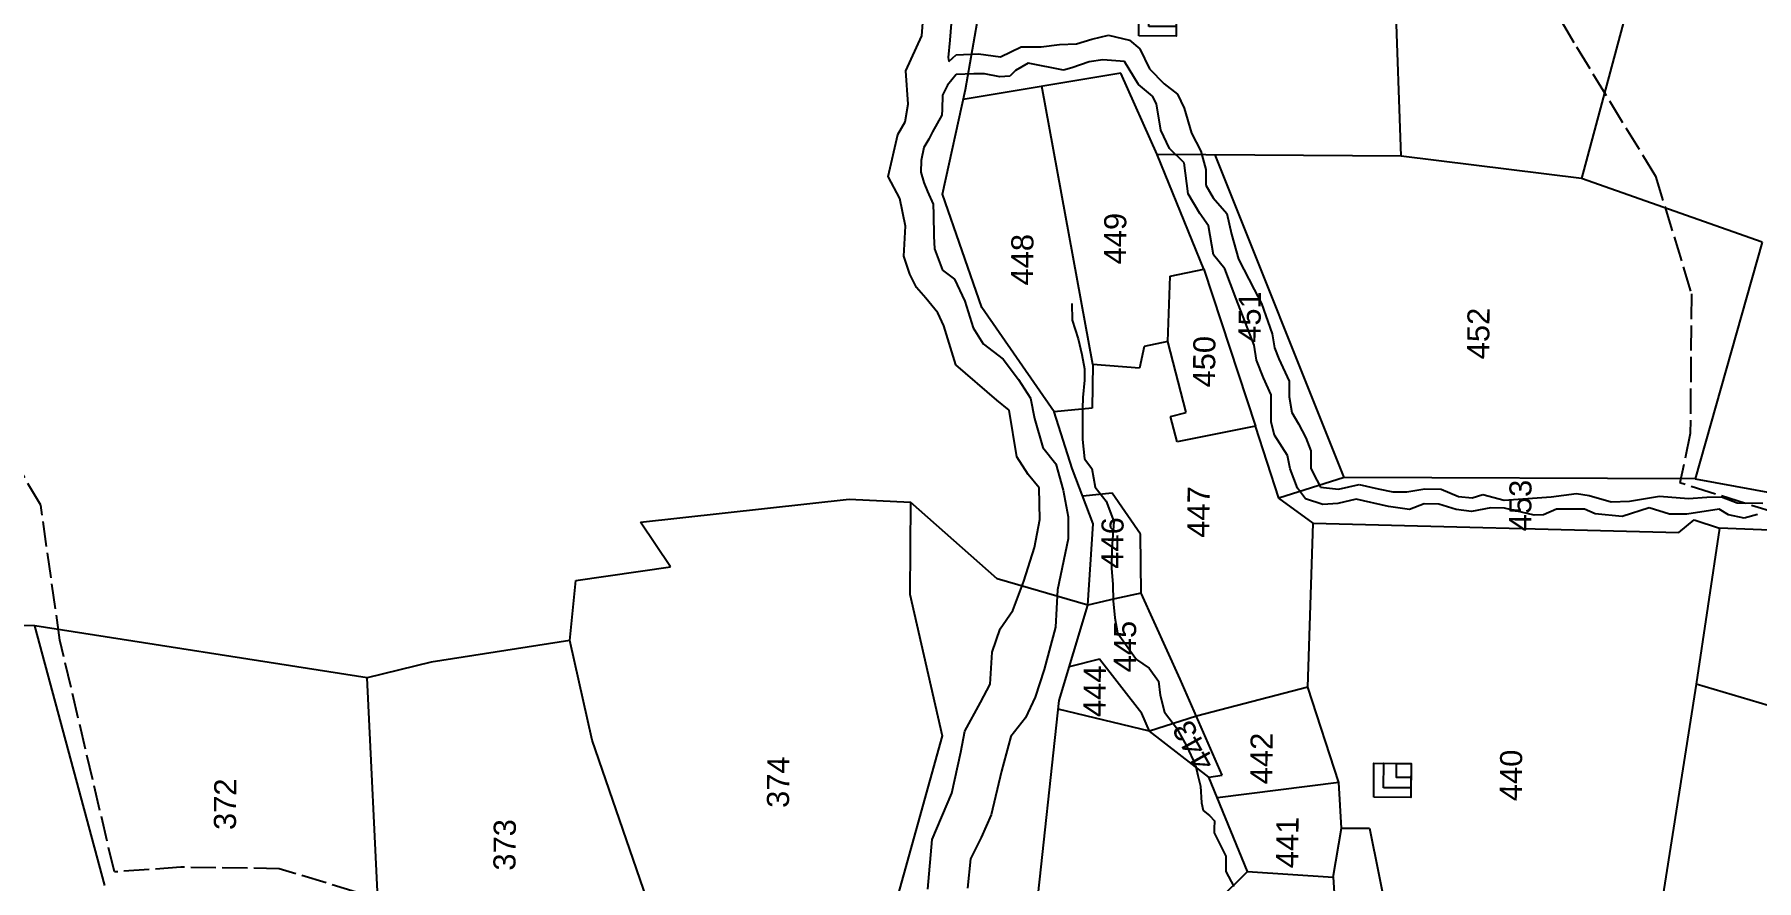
# Model space of a CAD drawing. Header units: inches. Extents: x 343459 to 349076, y 1589263 to 1597215.
# Drawn here: x 345382 to 346199, y 1593540 to 1593942 of the extents above; entities that cross this region are included whole.
import ezdxf

# ---------------------------------------------------------------- set-up
doc = ezdxf.new("R2010")
doc.units = ezdxf.units.IN
doc.header["$MEASUREMENT"] = 0
doc.linetypes.add('ACAD_ISO02W100', pattern=[15, 12, -3])
for name, color, linetype in [('CARTTRACK', 30, 'ACAD_ISO02W100'), ('NALA', 4, 'Continuous'), ('SQUAREWELL', 5, 'Continuous'), ('SURVEY_BND', 7, 'Continuous'), ('SURVEY_NO', 7, 'Continuous')]:
    doc.layers.add(name, color=color, linetype=linetype)
doc.styles.get("Standard").update_dxf_attribs({"font": 'arial.ttf'})

# ---------------------------------------------------------------- blocks, each defined once
blk = doc.blocks.new('123')
at = {"layer": 'SQUAREWELL'}
for points in [[(-3.04, 4.2), (0.8, 4.2), (0.8, 0), (-3.04, 0)], [(-1.97, 3.09), (0.8, 3.09), (0.8, 0), (-1.97, 0)], [(0.8, 0), (-0.8, 0), (-0.8, 1.65), (0.8, 1.65)]]:
    blk.add_lwpolyline(points, close=True, dxfattribs=at)

msp = doc.modelspace()

# ---------------------------------------------------------------- linework, layer by layer
at = {"layer": 'CARTTRACK'}
for p, q in [((346060.36, 1594025.47), (346113.59, 1593935.62)), ((346113.59, 1593935.62), (346151.1, 1593874.14)), ((346151.1, 1593874.14), (346168.15, 1593818.35)), ((346168.15, 1593818.35), (346167.57, 1593752.02)), ((345384.6, 1593717.99), (345338.18, 1593796.55)), ((346167.57, 1593752.02), (346162.66, 1593728.55)), ((346251.08, 1593700.79), (346162.66, 1593728.55)), ((345393.67, 1593653.81), (345384.6, 1593717.99)), ((345419.54, 1593543.75), (345393.67, 1593653.81)), ((345451.01, 1593546.02), (345419.54, 1593543.75)), ((345497.75, 1593545.32), (345451.01, 1593546.02)), ((345534.37, 1593534.18), (345497.75, 1593545.32))]:
    msp.add_line(p, q, dxfattribs=at)
at = {"layer": 'NALA'}
for p, q in [((345802.8, 1593940.78), (345803.75, 1593953.21)), ((345816.69, 1593946.64), (345816.17, 1593938.73)), ((345795.27, 1593924.22), (345802.8, 1593940.78)), ((345816.17, 1593938.73), (345815.34, 1593930.53)), ((345859.39, 1593935.61), (345868.21, 1593936.75)), ((345868.21, 1593936.75), (345876.26, 1593936.99)), ((345876.26, 1593936.99), (345883.58, 1593939.35)), ((345883.58, 1593939.35), (345891.34, 1593941.11)), ((345891.34, 1593941.11), (345901.34, 1593938.74)), ((345901.34, 1593938.74), (345906.31, 1593934.74)), ((345815.34, 1593930.53), (345815.62, 1593928.7)), ((345815.62, 1593928.7), (345819.14, 1593931.86)), ((345819.14, 1593931.86), (345829.78, 1593932.38)), ((345829.78, 1593932.38), (345840.09, 1593930.92)), ((345840.09, 1593930.92), (345850.01, 1593935.7)), ((345850.01, 1593935.7), (345859.39, 1593935.61)), ((345882.2, 1593928.55), (345873.95, 1593925.61)), ((345888.69, 1593929.44), (345882.2, 1593928.55)), ((345898.96, 1593928.71), (345888.69, 1593929.44)), ((345905.66, 1593917.73), (345898.96, 1593928.71)), ((345906.31, 1593934.74), (345910.94, 1593925.12)), ((345796.3, 1593908.42), (345795.27, 1593924.22)), ((345819.1, 1593922.43), (345814.94, 1593917.4)), ((345827.48, 1593922.83), (345819.1, 1593922.43)), ((345832.54, 1593922.78), (345827.48, 1593922.83)), ((345839.8, 1593921.45), (345832.54, 1593922.78)), ((345844.55, 1593921.73), (345839.8, 1593921.45)), ((345847.26, 1593924.4), (345844.55, 1593921.73)), ((345853.3, 1593927.83), (345847.26, 1593924.4)), ((345869.98, 1593924.54), (345853.3, 1593927.83)), ((345873.95, 1593925.61), (345869.98, 1593924.54)), ((345910.94, 1593925.12), (345917.86, 1593918.07)), ((345812.68, 1593912.67), (345812.47, 1593905.86)), ((345814.94, 1593917.4), (345812.68, 1593912.67)), ((345912.26, 1593912.13), (345905.66, 1593917.73)), ((345914.22, 1593908.53), (345912.26, 1593912.13)), ((345917.86, 1593918.07), (345924.12, 1593913.11)), ((345924.12, 1593913.11), (345927.41, 1593906.55)), ((345794.89, 1593900.03), (345796.3, 1593908.42)), ((345812.47, 1593905.86), (345812.28, 1593903.17)), ((345916.33, 1593896), (345914.22, 1593908.53)), ((345927.41, 1593906.55), (345930.8, 1593894.66)), ((345791.48, 1593894.01), (345794.89, 1593900.03)), ((345807.94, 1593895.29), (345806.17, 1593891.82)), ((345812.28, 1593903.17), (345807.94, 1593895.29)), ((345920.36, 1593887.41), (345916.33, 1593896)), ((345786.77, 1593874.06), (345791.48, 1593894.01)), ((345803.77, 1593887.89), (345802.45, 1593881.72)), ((345806.17, 1593891.82), (345803.77, 1593887.89)), ((345927.26, 1593880.54), (345920.36, 1593887.41)), ((345930.8, 1593894.66), (345935.28, 1593886.1)), ((345802.45, 1593881.72), (345802.4, 1593876.18)), ((345929.18, 1593865.8), (345927.26, 1593880.54)), ((345935.28, 1593886.1), (345937.63, 1593877.41)), ((345792.38, 1593863.59), (345786.77, 1593874.06)), ((345802.4, 1593876.18), (345803.78, 1593871.26)), ((345803.78, 1593871.26), (345805.48, 1593866.97)), ((345937.63, 1593877.41), (345937.56, 1593869.96)), ((345795.12, 1593850.46), (345792.38, 1593863.59)), ((345805.48, 1593866.97), (345808.11, 1593860.93)), ((345934.79, 1593856.41), (345929.18, 1593865.8)), ((345937.56, 1593869.96), (345941.15, 1593863.85)), ((345941.15, 1593863.85), (345947.62, 1593856.49)), ((345808.11, 1593860.93), (345808.39, 1593856.02)), ((345808.39, 1593856.02), (345808.45, 1593845.79)), ((345938.85, 1593850.67), (345934.79, 1593856.41)), ((345947.62, 1593856.49), (345949.81, 1593846.74)), ((345794.32, 1593836.19), (345795.12, 1593850.46)), ((345941.26, 1593836.88), (345938.85, 1593850.67)), ((345949.81, 1593846.74), (345953.2, 1593834.85)), ((345808.45, 1593845.79), (345808.87, 1593839.77)), ((345808.87, 1593839.77), (345812.57, 1593829.6)), ((345797.1, 1593827.6), (345794.32, 1593836.19)), ((345946.58, 1593830.18), (345941.26, 1593836.88)), ((345951.99, 1593815.88), (345946.58, 1593830.18)), ((345953.2, 1593834.85), (345960.49, 1593820.37)), ((345800.23, 1593821.35), (345797.1, 1593827.6)), ((345812.57, 1593829.6), (345818.39, 1593825.28)), ((345818.39, 1593825.28), (345823.2, 1593814.78)), ((345804.72, 1593816.27), (345800.23, 1593821.35)), ((345810.36, 1593809.34), (345804.72, 1593816.27)), ((345823.2, 1593814.78), (345827.2, 1593802.24)), ((345873.96, 1593813.81), (345874.11, 1593805.8)), ((345960.57, 1593794.02), (345951.99, 1593815.88)), ((345960.49, 1593820.37), (345964.07, 1593813.8)), ((345964.07, 1593813.8), (345969.11, 1593799.31)), ((345813.32, 1593803.09), (345810.36, 1593809.34)), ((345874.11, 1593805.8), (345876.95, 1593796.9)), ((345818.96, 1593784.63), (345813.32, 1593803.09)), ((345827.2, 1593802.24), (345831.87, 1593794.6)), ((345969.11, 1593799.31), (345970.26, 1593792.61)), ((345831.87, 1593794.6), (345841.46, 1593787.23)), ((345876.95, 1593796.9), (345878.72, 1593789.52)), ((345878.72, 1593789.52), (345880.07, 1593782.69)), ((345961.62, 1593786.89), (345960.57, 1593794.02)), ((345970.26, 1593792.61), (345972.34, 1593787.42)), ((345838.44, 1593767.82), (345818.96, 1593784.63)), ((345841.46, 1593787.23), (345848.65, 1593777.67)), ((345880.07, 1593782.69), (345880.02, 1593777.28)), ((345965.02, 1593778.47), (345961.62, 1593786.89)), ((345972.34, 1593787.42), (345977.11, 1593776.89)), ((345848.65, 1593777.67), (345854.32, 1593768.84)), ((345880.02, 1593777.28), (345879.3, 1593769.17)), ((345968.59, 1593770.36), (345965.02, 1593778.47)), ((345977.11, 1593776.89), (345977.2, 1593769.43)), ((345844.27, 1593763.07), (345838.44, 1593767.82)), ((345854.32, 1593768.84), (345856.29, 1593759.17)), ((345879.3, 1593769.17), (345879.14, 1593763.86)), ((345968.63, 1593757.37), (345968.59, 1593770.36)), ((345977.2, 1593769.43), (345978.5, 1593761.97)), ((345847.94, 1593740.86), (345844.27, 1593763.07)), ((345856.29, 1593759.17), (345860.28, 1593745.36)), ((345879.08, 1593757.04), (345879.01, 1593749.14)), ((345879.14, 1593763.86), (345879.08, 1593757.04)), ((345970.16, 1593751.19), (345968.63, 1593757.37)), ((345978.5, 1593761.97), (345981.64, 1593756.62)), ((345981.64, 1593756.62), (345985.07, 1593749.9)), ((345879.01, 1593749.14), (345880.01, 1593739.93)), ((345976.4, 1593741.47), (345970.16, 1593751.19)), ((345985.07, 1593749.9), (345987.45, 1593743.8)), ((345853.23, 1593732.58), (345847.94, 1593740.86)), ((345860.28, 1593745.36), (345866.38, 1593737.54)), ((345880.01, 1593739.93), (345883.54, 1593735.36)), ((345977.61, 1593735.29), (345976.4, 1593741.47)), ((345987.45, 1593743.8), (345987.53, 1593735.43)), ((345858.54, 1593726.15), (345853.23, 1593732.58)), ((345866.38, 1593737.54), (345869.91, 1593725.16)), ((345883.54, 1593735.36), (345885.08, 1593726.57)), ((345981.16, 1593726.07), (345977.61, 1593735.29)), ((345987.53, 1593735.43), (345990.36, 1593729.78)), ((345858.75, 1593711.19), (345858.54, 1593726.15)), ((345869.91, 1593725.16), (345872.33, 1593712.47)), ((345885.08, 1593726.57), (345890.32, 1593719.92)), ((345984.91, 1593720.97), (345981.16, 1593726.07)), ((345990.36, 1593729.78), (345992.01, 1593726.57)), ((345992.01, 1593726.57), (346000.65, 1593725.59)), ((346000.65, 1593725.59), (346010.39, 1593727.78)), ((346010.39, 1593727.78), (346019.43, 1593725.72)), ((346019.43, 1593725.72), (346026.4, 1593724.29)), ((346026.4, 1593724.29), (346033.08, 1593724.23)), ((346033.08, 1593724.23), (346041.6, 1593725.67)), ((346041.6, 1593725.67), (346049.34, 1593725.6)), ((346049.34, 1593725.6), (346057.51, 1593722.03)), ((346101.48, 1593721.95), (346113.63, 1593723.51)), ((346113.63, 1593723.51), (346119.54, 1593722.55)), ((345890.32, 1593719.92), (345893.94, 1593710.17)), ((345993.11, 1593718.21), (345984.91, 1593720.97)), ((346000.23, 1593718.78), (345993.11, 1593718.21)), ((346008.93, 1593720.76), (346000.23, 1593718.78)), ((346024.4, 1593717.3), (346008.93, 1593720.76)), ((346034.35, 1593715.95), (346024.4, 1593717.3)), ((346041.33, 1593718.58), (346034.35, 1593715.95)), ((346048.29, 1593718.51), (346041.33, 1593718.58)), ((346056.49, 1593715.91), (346048.29, 1593718.51)), ((346063.76, 1593714.89), (346056.49, 1593715.91)), ((346057.51, 1593722.03), (346063.97, 1593721.52)), ((346072.92, 1593716.72), (346063.76, 1593714.89)), ((346063.97, 1593721.52), (346069.14, 1593723)), ((346069.14, 1593723), (346079.3, 1593720.32)), ((346079.41, 1593716.5), (346072.92, 1593716.72)), ((346079.3, 1593720.32), (346101.48, 1593721.95)), ((346093.45, 1593713.21), (346079.41, 1593716.5)), ((346104.07, 1593716.13), (346097.88, 1593713.33)), ((346110.71, 1593716.07), (346104.07, 1593716.13)), ((346117.36, 1593716.01), (346110.71, 1593716.07)), ((346122.4, 1593713.91), (346117.36, 1593716.01)), ((346119.54, 1593722.55), (346130, 1593719.57)), ((346130, 1593719.57), (346138.66, 1593719.79)), ((346147.99, 1593716.7), (346135.31, 1593712.53)), ((346138.66, 1593719.79), (346152.95, 1593722.25)), ((346157.77, 1593713.76), (346147.99, 1593716.7)), ((346152.95, 1593722.25), (346166.76, 1593721.07)), ((346181.36, 1593716.08), (346166, 1593713.69)), ((346166.76, 1593721.07), (346175.37, 1593721.76)), ((346175.37, 1593721.76), (346182.36, 1593721.85)), ((346185.76, 1593713.35), (346181.36, 1593716.08)), ((346182.36, 1593721.85), (346189.77, 1593719.05)), ((346189.77, 1593719.05), (346202.07, 1593718.94)), ((345856.28, 1593697.78), (345858.75, 1593711.19)), ((345872.33, 1593712.47), (345872.23, 1593702.02)), ((345893.94, 1593710.17), (345892.99, 1593697.44)), ((346097.88, 1593713.33), (346093.45, 1593713.21)), ((346135.31, 1593712.53), (346122.4, 1593713.91)), ((346166, 1593713.69), (346157.77, 1593713.76)), ((346193.18, 1593711.86), (346185.76, 1593713.35)), ((346199.5, 1593713.55), (346193.18, 1593711.86)), ((345872.23, 1593702.02), (345867.23, 1593677.79)), ((345851.27, 1593681.86), (345856.28, 1593697.78)), ((345892.99, 1593697.44), (345892.91, 1593688.03)), ((345892.91, 1593688.03), (345893.4, 1593680.27)), ((345845.95, 1593667.96), (345851.27, 1593681.86)), ((345867.23, 1593677.79), (345866.31, 1593660.07)), ((345893.4, 1593680.27), (345893.6, 1593672.52)), ((345840, 1593659.28), (345845.95, 1593667.96)), ((345893.6, 1593672.52), (345894.36, 1593664.48)), ((345836.21, 1593648.22), (345840, 1593659.28)), ((345866.31, 1593660.07), (345860.83, 1593639.86)), ((345894.36, 1593664.48), (345895.68, 1593657.27)), ((345895.68, 1593657.27), (345901.42, 1593649.19)), ((345835.24, 1593632.94), (345836.21, 1593648.22)), ((345901.42, 1593649.19), (345904.7, 1593644.73)), ((345904.7, 1593644.73), (345910.74, 1593640.53)), ((345860.83, 1593639.86), (345856.66, 1593626.73)), ((345910.74, 1593640.53), (345915.11, 1593634.4)), ((345915.11, 1593634.4), (345915.88, 1593627.75)), ((345830.63, 1593624.25), (345835.24, 1593632.94)), ((345856.66, 1593626.73), (345852.02, 1593616.89)), ((345915.88, 1593627.75), (345918.02, 1593619.7)), ((345823.27, 1593610.66), (345830.63, 1593624.25)), ((345918.02, 1593619.7), (345923.76, 1593612.17)), ((345821.26, 1593600.6), (345823.27, 1593610.66)), ((345852.02, 1593616.89), (345845.12, 1593608.09)), ((345923.76, 1593612.17), (345928.43, 1593603.69)), ((345845.12, 1593608.09), (345840.67, 1593591.67)), ((345928.43, 1593603.69), (345932.69, 1593594.41)), ((345817.02, 1593581.22), (345821.26, 1593600.6)), ((345932.69, 1593594.41), (345933.87, 1593589.64)), ((345840.67, 1593591.67), (345835.68, 1593570.95)), ((345933.87, 1593589.64), (345935.05, 1593584.47)), ((345807.72, 1593559.24), (345817.02, 1593581.22)), ((345935.05, 1593584.47), (345935.52, 1593576.58)), ((345935.52, 1593576.58), (345936.3, 1593572.91)), ((345835.68, 1593570.95), (345831.04, 1593560.1)), ((345936.3, 1593572.91), (345939.4, 1593570.57)), ((345939.4, 1593570.57), (345941.69, 1593568.1)), ((345831.04, 1593560.1), (345825.89, 1593550.02)), ((345941.65, 1593564.3), (345941.64, 1593562.4)), ((345941.64, 1593562.4), (345947.1, 1593551.2)), ((345941.69, 1593568.1), (345941.65, 1593564.3)), ((345805.6, 1593535.52), (345807.72, 1593559.24)), ((345825.89, 1593550.02), (345824.5, 1593536.1)), ((345947.1, 1593551.2), (345947.04, 1593544)), ((345947.04, 1593544), (345950.91, 1593536.9))]:
    msp.add_line(p, q, dxfattribs=at)
at = {"layer": 'SURVEY_BND'}
for p, q in [((346167.45, 1594064.97), (346115.94, 1593873.03)), ((346030.35, 1593883.75), (346026.14, 1594002.94)), ((345823.47, 1593915.32), (345834.74, 1593979.25)), ((345897.2, 1593923.2), (345822.45, 1593910.65)), ((345914.53, 1593884.44), (345897.2, 1593923.2)), ((345812.59, 1593865.61), (345823.47, 1593915.32)), ((345884.05, 1593784.81), (345859.82, 1593916.92)), ((346030.35, 1593883.75), (345914.53, 1593884.44)), ((345936.73, 1593830.08), (345914.53, 1593884.44)), ((346003.27, 1593731.15), (345942.07, 1593884.27)), ((346115.94, 1593873.03), (346030.35, 1593883.75)), ((346201.67, 1593842.88), (346115.94, 1593873.03)), ((345831.23, 1593811.88), (345812.59, 1593865.61)), ((346201.67, 1593842.88), (346169.86, 1593730.47)), ((345920.65, 1593826.78), (345936.73, 1593830.08)), ((345936.73, 1593830.08), (345961.22, 1593755.45)), ((345919.56, 1593795.72), (345920.65, 1593826.78)), ((345865.55, 1593762.25), (345831.23, 1593811.88)), ((345908.36, 1593793.27), (345906.11, 1593783.1)), ((345919.56, 1593795.72), (345908.36, 1593793.27)), ((345928.22, 1593761.93), (345919.56, 1593795.72)), ((345884.05, 1593784.81), (345883.65, 1593764.01)), ((345906.11, 1593783.1), (345884.05, 1593784.81)), ((345883.65, 1593764.01), (345865.55, 1593762.25)), ((345874.23, 1593735.39), (345865.55, 1593762.25)), ((345920.79, 1593760.14), (345928.22, 1593761.93)), ((345924.08, 1593748.05), (345920.79, 1593760.14)), ((345961.22, 1593755.45), (345924.08, 1593748.05)), ((345972.34, 1593721.33), (345961.22, 1593755.45)), ((345884.19, 1593709.02), (345874.23, 1593735.39)), ((345893.19, 1593723.61), (345879.21, 1593722.21)), ((345906.65, 1593704.2), (345893.19, 1593723.61)), ((346003.27, 1593731.15), (345972.34, 1593721.33)), ((346169.86, 1593730.47), (346003.27, 1593731.15)), ((346169.86, 1593730.47), (346219.58, 1593721.27)), ((345669.24, 1593709.88), (345768.3, 1593720.86)), ((345768.3, 1593720.86), (345797.5, 1593719.45)), ((345797.5, 1593719.45), (345797.11, 1593675.72)), ((345838.51, 1593683.04), (345797.5, 1593719.45)), ((345988.61, 1593709.44), (345972.34, 1593721.33)), ((345683.56, 1593688.69), (345669.24, 1593709.88)), ((345881.63, 1593670.54), (345884.19, 1593709.02)), ((345986.08, 1593631.47), (345988.61, 1593709.44)), ((345988.61, 1593709.44), (346162.2, 1593705.03)), ((346162.2, 1593705.03), (346169.43, 1593710.95)), ((346169.43, 1593710.95), (346181.44, 1593707.11)), ((345906.9, 1593676.18), (345906.65, 1593704.2)), ((346181.44, 1593707.11), (346170.43, 1593632.96)), ((346221.48, 1593705.47), (346181.44, 1593707.11)), ((345638.62, 1593682.12), (345683.56, 1593688.69)), ((345881.63, 1593670.54), (345838.51, 1593683.04)), ((345635.66, 1593653.7), (345638.62, 1593682.12)), ((345797.11, 1593675.72), (345812.51, 1593608.37)), ((345906.9, 1593676.18), (345894.35, 1593673.46)), ((345925.45, 1593635.33), (345906.9, 1593676.18)), ((345867.99, 1593625.17), (345881.63, 1593670.54)), ((345894.35, 1593673.46), (345881.63, 1593670.54)), ((345381.68, 1593660.71), (345227.24, 1593661.49)), ((345415.01, 1593537.35), (345381.68, 1593660.71)), ((345539.51, 1593635.98), (345381.68, 1593660.71)), ((345635.66, 1593653.7), (345569.91, 1593643.4)), ((345646.34, 1593606.3), (345635.66, 1593653.7)), ((345569.91, 1593643.4), (345539.51, 1593635.98)), ((345887.14, 1593644.87), (345872.79, 1593641.12)), ((345907.31, 1593618.99), (345887.14, 1593644.87)), ((345546.15, 1593498.02), (345539.51, 1593635.98)), ((345945.41, 1593589.75), (345925.45, 1593635.33)), ((345986.08, 1593631.47), (345933.15, 1593617.75)), ((346000.82, 1593586.18), (345986.08, 1593631.47)), ((346170.43, 1593632.96), (346151.09, 1593511.07)), ((346247.82, 1593609.93), (346170.43, 1593632.96)), ((345854.36, 1593498.61), (345867.99, 1593625.17)), ((345910.83, 1593610.65), (345867.56, 1593621.09)), ((345910.83, 1593610.65), (345907.31, 1593618.99)), ((345933.15, 1593617.75), (345910.83, 1593610.65)), ((345939.08, 1593588.74), (345910.83, 1593610.65)), ((345697.25, 1593458.33), (345646.34, 1593606.3)), ((345812.51, 1593608.37), (345777.27, 1593482.43)), ((345939.08, 1593588.74), (345945.41, 1593589.75)), ((345957.44, 1593544.02), (345939.08, 1593588.74)), ((346000.82, 1593586.18), (345943.09, 1593578.97)), ((346002.07, 1593564.5), (346000.82, 1593586.18)), ((345998, 1593541.3), (346002.07, 1593564.5)), ((346002.07, 1593564.5), (346015.35, 1593564.56)), ((346015.35, 1593564.56), (346026.58, 1593509.05)), ((345943.29, 1593529.99), (345957.44, 1593544.02)), ((345957.44, 1593544.02), (345998, 1593541.3)), ((345998, 1593541.3), (346002.84, 1593472.33))]:
    msp.add_line(p, q, dxfattribs=at)

# ---------------------------------------------------------------- block references
at = {"layer": 'SURVEY_BND', "xscale": 4.199523209171961, "yscale": 4.19952320959419, "zscale": 4.199523209183455, "rotation": 89.4934967146408}
for p in [(345923.6, 1593953.52), (346035.05, 1593591.92)]:
    msp.add_blockref('123', p, dxfattribs=at)

# ---------------------------------------------------------------- texts
at = {"layer": 'SURVEY_NO'}
for s, rotation, oblique, p in [('449', 89.4935, 360, (345899.69, 1593832.25)), ('448', 89.4935, 360, (345855.59, 1593822.24)), ('451', 89.4935, 360, (345963.55, 1593795.03)), ('452', 89.4935, 360, (346072.11, 1593787.19)), ('450', 89.4935, 360, (345941.98, 1593773.81)), ('447', 89.4935, 360, (345939.24, 1593702.44)), ('453', 89.4935, 360, (346092.05, 1593705.52)), ('446', 89.4935, 360, (345898.4, 1593687.71)), ('445', 89.4935, 360, (345904.35, 1593638.53)), ('444', 89.4935, 360, (345889.99, 1593617.29)), ('443', 119.10437, 0, (345942.26, 1593595.48)), ('442', 89.4935, 360, (345969.17, 1593585.37)), ('440', 89.4935, 360, (346087.61, 1593577.34)), ('374', 89.4935, 360, (345739.74, 1593574.14)), ('372', 89.4935, 360, (345477.21, 1593563.63)), ('373', 89.4935, 360, (345609.9, 1593544.34)), ('441', 89.4935, 360, (345981.44, 1593545.51))]:
    msp.add_text(s, height=10.499, rotation=rotation, dxfattribs=dict(at, oblique=oblique)).set_placement(p)

doc.saveas('drawing.dxf')
